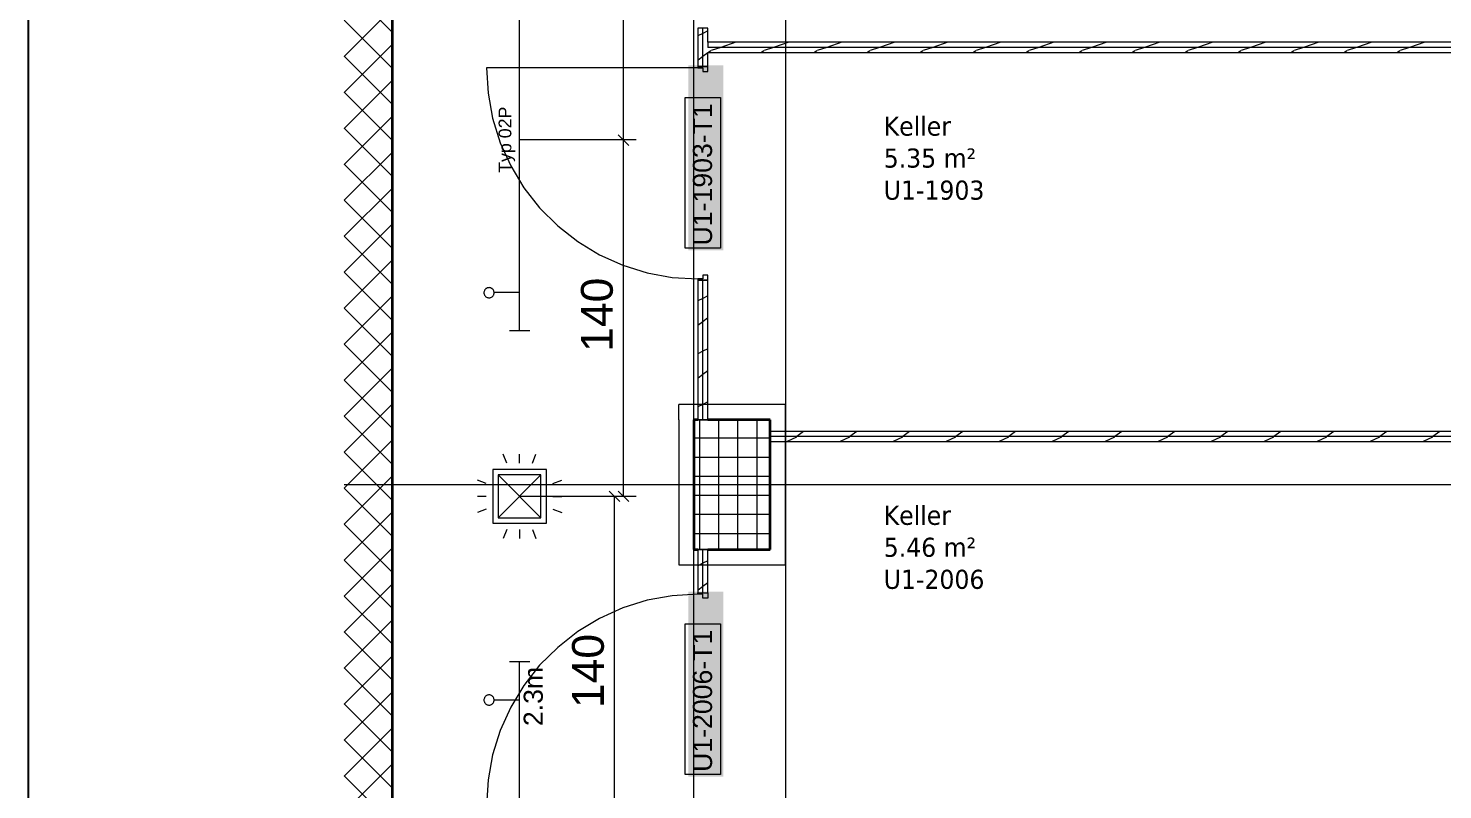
# Model space of a CAD drawing. Extents: x -1132 to 613, y -179 to 712.
# Drawn here: x -1132.4 to -1021.3, y -74.7 to -14.8 of the extents above; entities that cross this region are included whole.
import ezdxf
from ezdxf.lldxf.tags import DXFTag

# ---------------------------------------------------------------- set-up
doc = ezdxf.new("R2010")
doc.units = 0
doc.layers.get('0').update_dxf_attribs({"lineweight": 13})
for name, color, linetype, lineweight in [('A-AREA-____-IDEN', 7, 'Continuous', 5), ('A-DOOR-____-IDEN', 7, 'Continuous', 5), ('A-DOOR-FRAM-MCUT', 7, 'Continuous', 9), ('A-DOOR-OPNG-OTLN', 7, 'Continuous', 9), ('A-FLOR-____-OVHD', 7, 'Strichpunkt - Fein', 9), ('A-WALL-____-MCUT', 7, 'Continuous', 35), ('A-WALL-____-PATT', 7, 'Continuous', 35), ('A-WALL-FNSH-MCUT', 7, 'Continuous', 35), ('S-COLS-____-MCUT', 7, 'Continuous', 35), ('S-COLS-____-OTLN', 7, 'Continuous', 9), ('S-GRID-____-OTLN', 7, 'Continuous', 5)]:
    doc.layers.add(name, color=color, linetype=linetype, lineweight=lineweight)
for name, color, linetype, lineweight, true_color in [('A-DETL-____-OTLN', 5, 'Continuous', 9, 0x0000ff), ('EL01_VVV_Mass', 7, 'Continuous', 13, 0xb2b200), ('EL01_WAN_Leuchten', 7, 'Continuous', 13, 0x0080ff), ('EL01_WAN_Leuchtentyp', 7, 'Continuous', 13, 0x0099ff), ('EL01_WAN_Licht', 7, 'Continuous', 13, 0x0080ff)]:
    doc.layers.add(name, color=color, linetype=linetype, lineweight=lineweight, true_color=true_color)
doc.styles.get("Standard").update_dxf_attribs({"font": 'arial.ttf'})
tags = doc.linetypes.add('_Rasterlinie_', pattern=[0.375, 0.2, -0.05, 0.075, -0.05]).pattern_tags.tags
tags[10:11] = [DXFTag(74, 4), DXFTag(75, 0), DXFTag(340, '0'), DXFTag(46, 1.0), DXFTag(50, 0.0), DXFTag(44, 0.0), DXFTag(45, 0.0)]
tags[8:9] = [DXFTag(74, 4), DXFTag(75, 0), DXFTag(340, '0'), DXFTag(46, 1.0), DXFTag(50, 0.0), DXFTag(44, 0.0), DXFTag(45, 0.0)]
tags[6:7] = [DXFTag(74, 4), DXFTag(75, 0), DXFTag(340, '0'), DXFTag(46, 1.0), DXFTag(50, 0.0), DXFTag(44, 0.0), DXFTag(45, 0.0)]
tags[4:5] = [DXFTag(74, 4), DXFTag(75, 0), DXFTag(340, '0'), DXFTag(46, 1.0), DXFTag(50, 0.0), DXFTag(44, 0.0), DXFTag(45, 0.0)]
tags = doc.linetypes.add('_Strichliert - Fein_', pattern=[0.15, 0.1, -0.05]).pattern_tags.tags
tags[6:7] = [DXFTag(74, 4), DXFTag(75, 0), DXFTag(340, '0'), DXFTag(46, 1.0), DXFTag(50, 0.0), DXFTag(44, 0.0), DXFTag(45, 0.0)]
tags[4:5] = [DXFTag(74, 4), DXFTag(75, 0), DXFTag(340, '0'), DXFTag(46, 1.0), DXFTag(50, 0.0), DXFTag(44, 0.0), DXFTag(45, 0.0)]
tags = doc.linetypes.add('Strichpunkt - Fein', pattern=[0.2, 0.1, -0.05, 0, -0.05]).pattern_tags.tags
tags[10:11] = [DXFTag(74, 4), DXFTag(75, 0), DXFTag(340, '0'), DXFTag(46, 1.0), DXFTag(50, 0.0), DXFTag(44, 0.0), DXFTag(45, 0.0)]
tags[8:9] = [DXFTag(74, 4), DXFTag(75, 0), DXFTag(340, '0'), DXFTag(46, 1.0), DXFTag(50, 0.0), DXFTag(44, 0.0), DXFTag(45, 0.0)]
tags[6:7] = [DXFTag(74, 4), DXFTag(75, 0), DXFTag(340, '0'), DXFTag(46, 1.0), DXFTag(50, 0.0), DXFTag(44, 0.0), DXFTag(45, 0.0)]
tags[4:5] = [DXFTag(74, 4), DXFTag(75, 0), DXFTag(340, '0'), DXFTag(46, 1.0), DXFTag(50, 0.0), DXFTag(44, 0.0), DXFTag(45, 0.0)]

# ---------------------------------------------------------------- blocks, each defined once
blk = doc.blocks.new('Referenz-A0UNPDE96I', base_point=(-1115.89, -117.37))
at = {"layer": 'A-DETL-____-OTLN', "color": 0, "linetype": '_Strichliert - Fein_', "ltscale": 0.13}
blk.add_line((-1081.31, -45.62), (-1081.31, -44.42), dxfattribs=at)
at = {"layer": 'A-DOOR-____-IDEN', "color": 0, "linetype": 'Continuous', "ltscale": 0.13}
for p, q in [((-1080.81, -32.12), (-1080.81, -20.28)), ((-1080.81, -20.28), (-1078.03, -20.28)), ((-1078.03, -20.28), (-1078.03, -32.12)), ((-1078.03, -32.12), (-1080.81, -32.12)), ((-1080.81, -73.5), (-1080.81, -61.66)), ((-1080.81, -61.66), (-1078.03, -61.66)), ((-1078.03, -61.66), (-1078.03, -73.5)), ((-1078.03, -73.5), (-1080.81, -73.5))]:
    blk.add_line(p, q, dxfattribs=at)
at = {"layer": 'A-DOOR-____-IDEN', "color": 7, "linetype": 'Continuous', "ltscale": 0.13, "true_color": 0xffffff}
for points in [[(-1080.56, -32.3), (-1077.8, -32.3), (-1080.56, -17.76)], [(-1077.8, -32.3), (-1080.56, -17.76), (-1077.8, -17.76)], [(-1080.56, -73.68), (-1077.8, -73.68), (-1080.56, -59.14)], [(-1077.8, -73.68), (-1080.56, -59.14), (-1077.8, -59.14)]]:
    blk.add_solid(points, dxfattribs=at)
at = {"layer": 'A-DOOR-FRAM-MCUT', "color": 0, "linetype": 'Continuous', "ltscale": 0.13}
for p, q in [((-1079.81, -17.85), (-1079.81, -17.95)), ((-1079.01, -17.85), (-1079.81, -17.85)), ((-1079.81, -17.95), (-1079.41, -17.95)), ((-1079.41, -17.95), (-1079.41, -18.25)), ((-1079.41, -18.25), (-1079.01, -18.25)), ((-1079.01, -18.25), (-1079.01, -17.85)), ((-1079.01, -34.25), (-1079.41, -34.25)), ((-1079.41, -34.25), (-1079.41, -34.55)), ((-1079.01, -34.65), (-1079.01, -34.25)), ((-1079.81, -34.55), (-1079.81, -34.65)), ((-1079.41, -34.55), (-1079.81, -34.55)), ((-1079.81, -34.65), (-1079.01, -34.65)), ((-1079.81, -59.23), (-1079.01, -59.23)), ((-1079.81, -59.33), (-1079.81, -59.23)), ((-1079.41, -59.33), (-1079.81, -59.33)), ((-1079.41, -59.63), (-1079.41, -59.33)), ((-1079.01, -59.63), (-1079.41, -59.63)), ((-1079.01, -59.23), (-1079.01, -59.63))]:
    blk.add_line(p, q, dxfattribs=at)
at = {"layer": 'A-DOOR-OPNG-OTLN', "color": 0, "linetype": 'Continuous', "ltscale": 0.13}
for p, q in [((-1079.81, -17.95), (-1096.41, -17.95)), ((-1096.41, -17.95), (-1096.29, -19.95)), ((-1096.29, -19.95), (-1095.93, -21.92)), ((-1095.93, -21.92), (-1095.34, -23.84)), ((-1095.34, -23.84), (-1094.51, -25.66)), ((-1094.51, -25.66), (-1093.48, -27.38)), ((-1093.48, -27.38), (-1092.24, -28.96)), ((-1092.24, -28.96), (-1090.82, -30.37)), ((-1090.82, -30.37), (-1089.24, -31.61)), ((-1089.24, -31.61), (-1087.53, -32.65)), ((-1087.53, -32.65), (-1085.7, -33.47)), ((-1085.7, -33.47), (-1083.79, -34.07)), ((-1083.79, -34.07), (-1081.82, -34.43)), ((-1081.82, -34.43), (-1079.81, -34.55)), ((-1083.79, -59.81), (-1085.7, -60.41)), ((-1081.82, -59.45), (-1083.79, -59.81)), ((-1079.81, -59.33), (-1081.82, -59.45)), ((-1085.7, -60.41), (-1087.53, -61.23)), ((-1087.53, -61.23), (-1089.24, -62.27)), ((-1089.24, -62.27), (-1090.82, -63.51)), ((-1090.82, -63.51), (-1092.24, -64.92)), ((-1092.24, -64.92), (-1093.48, -66.5)), ((-1093.48, -66.5), (-1094.51, -68.22)), ((-1094.51, -68.22), (-1095.34, -70.04)), ((-1095.34, -70.04), (-1095.93, -71.96)), ((-1095.93, -71.96), (-1096.29, -73.93)), ((-1096.29, -73.93), (-1096.41, -75.93))]:
    blk.add_line(p, q, dxfattribs=at)
at = {"layer": 'A-FLOR-____-OVHD', "color": 0, "linetype": 'Strichpunkt - Fein', "ltscale": 0.13}
for p, q in [((-1072.91, 373.68), (-1072.91, -106.42)), ((-1072.91, -44.42), (-1081.31, -44.42)), ((-1072.91, -57.02), (-1072.91, -44.42)), ((-1081.31, -45.62), (-1081.31, -57.02)), ((-1081.31, -57.02), (-1072.91, -57.02))]:
    blk.add_line(p, q, dxfattribs=at)
at = {"layer": 'A-WALL-____-MCUT', "color": 0, "linetype": 'Continuous', "ltscale": 0.35}
blk.add_line((-1103.81, -107.62), (-1103.81, 257.88), dxfattribs=at)
at = {"layer": 'A-WALL-____-MCUT', "color": 0, "linetype": 'Continuous', "lineweight": 9, "ltscale": 0.13}
for p, q in [((-1079.41, -17.85), (-1079.41, -14.85)), ((-1079.01, -15.95), (-1079.01, -16.35)), ((-924.61, -16.35), (-1079.01, -16.35)), ((-1079.41, -45.62), (-1079.41, -34.65)), ((-1079.81, -45.62), (-1079.01, -45.62)), ((-924.61, -46.94), (-1074.11, -46.94)), ((-1079.01, -55.82), (-1079.81, -55.82)), ((-1079.41, -59.23), (-1079.41, -55.82))]:
    blk.add_line(p, q, dxfattribs=at)
at = {"layer": 'A-WALL-____-PATT', "color": 0, "linetype": 'Continuous', "lineweight": 9, "ltscale": 0.13}
for p, q in [((-1103.81, -15.19), (-1107.61, -11.39)), ((-1107.61, -17.06), (-1103.81, -13.26)), ((-1103.81, -18.02), (-1107.61, -14.22)), ((-1079.41, -15.25), (-1079.81, -15.45)), ((-1079.01, -15.05), (-1079.41, -15.25)), ((-1107.61, -19.89), (-1103.81, -16.09)), ((-1078.79, -16.61), (-1078.97, -16.75)), ((-1078.01, -16.35), (-1078.76, -16.6)), ((-1076.81, -15.95), (-1078.01, -16.35)), ((-1074.63, -16.61), (-1074.81, -16.75)), ((-1073.85, -16.35), (-1074.59, -16.6)), ((-1072.65, -15.95), (-1073.85, -16.35)), ((-1070.46, -16.61), (-1070.64, -16.75)), ((-1069.68, -16.35), (-1070.43, -16.6)), ((-1068.48, -15.95), (-1069.68, -16.35)), ((-1066.3, -16.61), (-1066.48, -16.75)), ((-1065.52, -16.35), (-1066.26, -16.6)), ((-1064.32, -15.95), (-1065.52, -16.35)), ((-1062.13, -16.61), (-1062.31, -16.75)), ((-1061.35, -16.35), (-1062.1, -16.6)), ((-1060.15, -15.95), (-1061.35, -16.35)), ((-1057.97, -16.61), (-1058.15, -16.75)), ((-1057.19, -16.35), (-1057.93, -16.6)), ((-1055.99, -15.95), (-1057.19, -16.35)), ((-1053.8, -16.61), (-1053.98, -16.75)), ((-1053.02, -16.35), (-1053.76, -16.6)), ((-1051.82, -15.95), (-1053.02, -16.35)), ((-1049.63, -16.61), (-1049.82, -16.75)), ((-1048.86, -16.35), (-1049.6, -16.6)), ((-1047.66, -15.95), (-1048.86, -16.35)), ((-1045.47, -16.61), (-1045.65, -16.75)), ((-1044.7, -16.35), (-1045.43, -16.6)), ((-1043.5, -15.95), (-1044.7, -16.35)), ((-1041.3, -16.61), (-1041.49, -16.75)), ((-1040.53, -16.35), (-1041.27, -16.6)), ((-1039.33, -15.95), (-1040.53, -16.35)), ((-1037.14, -16.61), (-1037.32, -16.75)), ((-1036.37, -16.35), (-1037.1, -16.6)), ((-1035.17, -15.95), (-1036.37, -16.35)), ((-1032.97, -16.61), (-1033.16, -16.75)), ((-1032.2, -16.35), (-1032.94, -16.6)), ((-1031, -15.95), (-1032.2, -16.35)), ((-1028.81, -16.61), (-1028.99, -16.75)), ((-1028.04, -16.35), (-1028.77, -16.6)), ((-1026.84, -15.95), (-1028.04, -16.35)), ((-1024.64, -16.61), (-1024.83, -16.75)), ((-1023.87, -16.35), (-1024.61, -16.59)), ((-1022.67, -15.95), (-1023.87, -16.35)), ((-1103.81, -20.85), (-1107.61, -17.05)), ((-1079.41, -17.08), (-1079.81, -17.38)), ((-1079.01, -16.78), (-1079.41, -17.08)), ((-1107.61, -22.72), (-1103.81, -18.92)), ((-1103.81, -23.68), (-1107.61, -19.88)), ((-1107.61, -25.55), (-1103.81, -21.75)), ((-1103.81, -26.5), (-1107.61, -22.71)), ((-1107.61, -28.37), (-1103.81, -24.58)), ((-1103.81, -29.33), (-1107.61, -25.54)), ((-1107.61, -31.2), (-1103.81, -27.41)), ((-1103.81, -32.16), (-1107.61, -28.36)), ((-1107.61, -34.03), (-1103.81, -30.23)), ((-1103.81, -34.99), (-1107.61, -31.19)), ((-1107.61, -36.86), (-1103.81, -33.06)), ((-1103.81, -37.82), (-1107.61, -34.02)), ((-1107.61, -39.69), (-1103.81, -35.89)), ((-1079.41, -36.08), (-1079.81, -36.28)), ((-1079.01, -35.88), (-1079.41, -36.08)), ((-1103.81, -40.65), (-1107.61, -36.85)), ((-1079.01, -37.61), (-1079.41, -37.91)), ((-1107.61, -42.52), (-1103.81, -38.72)), ((-1079.41, -37.91), (-1079.81, -38.21)), ((-1103.81, -43.48), (-1107.61, -39.68)), ((-1079.41, -40.24), (-1079.81, -40.44)), ((-1079.01, -40.04), (-1079.41, -40.24)), ((-1107.61, -45.35), (-1103.81, -41.55)), ((-1079.41, -42.07), (-1079.81, -42.37)), ((-1079.01, -41.77), (-1079.41, -42.07)), ((-1103.81, -46.3), (-1107.61, -42.51)), ((-1107.61, -48.17), (-1103.81, -44.38)), ((-1079.41, -44.41), (-1079.81, -44.61)), ((-1079.01, -44.21), (-1079.41, -44.41)), ((-1103.81, -49.13), (-1107.61, -45.33)), ((-1071.49, -46.54), (-1072.02, -46.94)), ((-1067.32, -46.54), (-1067.86, -46.94)), ((-1063.16, -46.54), (-1063.69, -46.94)), ((-1058.99, -46.54), (-1059.53, -46.94)), ((-1054.83, -46.54), (-1055.36, -46.94)), ((-1050.66, -46.54), (-1051.2, -46.94)), ((-1046.5, -46.54), (-1047.03, -46.94)), ((-1042.33, -46.54), (-1042.87, -46.94)), ((-1038.17, -46.54), (-1038.7, -46.94)), ((-1034, -46.54), (-1034.54, -46.94)), ((-1029.84, -46.54), (-1030.37, -46.94)), ((-1025.67, -46.54), (-1026.21, -46.94)), ((-1021.51, -46.54), (-1022.04, -46.94)), ((-1107.61, -51), (-1103.81, -47.2)), ((-1072.06, -46.98), (-1072.79, -47.34)), ((-1072.02, -46.94), (-1072.12, -47.02)), ((-1067.89, -46.98), (-1068.62, -47.34)), ((-1067.86, -46.94), (-1067.96, -47.02)), ((-1063.73, -46.98), (-1064.46, -47.34)), ((-1063.69, -46.94), (-1063.79, -47.01)), ((-1059.56, -46.98), (-1060.29, -47.34)), ((-1059.53, -46.94), (-1059.63, -47.01)), ((-1055.4, -46.98), (-1056.13, -47.34)), ((-1055.36, -46.94), (-1055.46, -47.01)), ((-1051.23, -46.98), (-1051.96, -47.34)), ((-1051.2, -46.94), (-1051.3, -47.01)), ((-1047.07, -46.98), (-1047.8, -47.34)), ((-1047.03, -46.94), (-1047.13, -47.01)), ((-1042.9, -46.98), (-1043.63, -47.34)), ((-1042.87, -46.94), (-1042.97, -47.01)), ((-1038.74, -46.98), (-1039.47, -47.34)), ((-1038.7, -46.94), (-1038.8, -47.01)), ((-1034.57, -46.98), (-1035.3, -47.34)), ((-1034.54, -46.94), (-1034.64, -47.01)), ((-1030.41, -46.98), (-1031.14, -47.34)), ((-1030.37, -46.94), (-1030.47, -47.01)), ((-1026.24, -46.98), (-1026.97, -47.34)), ((-1026.21, -46.94), (-1026.31, -47.01)), ((-1022.08, -46.98), (-1022.81, -47.34)), ((-1022.04, -46.94), (-1022.14, -47.01)), ((-1103.81, -51.96), (-1107.61, -48.16)), ((-1107.61, -53.83), (-1103.81, -50.03)), ((-1103.81, -54.79), (-1107.61, -50.99)), ((-1107.61, -56.66), (-1103.81, -52.86)), ((-1103.81, -57.62), (-1107.61, -53.82)), ((-1107.61, -59.49), (-1103.81, -55.69)), ((-1103.81, -60.45), (-1107.61, -56.65)), ((-1079.41, -56.9), (-1079.81, -57.1)), ((-1079.01, -56.7), (-1079.41, -56.9)), ((-1107.61, -62.32), (-1103.81, -58.52)), ((-1079.41, -58.73), (-1079.81, -59.03)), ((-1079.01, -58.43), (-1079.41, -58.73)), ((-1103.81, -63.27), (-1107.61, -59.48)), ((-1107.61, -65.14), (-1103.81, -61.35)), ((-1103.81, -66.1), (-1107.61, -62.3)), ((-1107.61, -67.97), (-1103.81, -64.17)), ((-1103.81, -68.93), (-1107.61, -65.13)), ((-1107.61, -70.8), (-1103.81, -67)), ((-1103.81, -71.76), (-1107.61, -67.96)), ((-1107.61, -73.63), (-1103.81, -69.83)), ((-1103.81, -74.59), (-1107.61, -70.79)), ((-1107.61, -76.46), (-1103.81, -72.66)), ((-1103.81, -77.42), (-1107.61, -73.62))]:
    blk.add_line(p, q, dxfattribs=at)
at = {"layer": 'A-WALL-FNSH-MCUT', "color": 0, "linetype": 'Continuous', "lineweight": 9, "ltscale": 0.13}
for p, q in [((-1079.81, -14.85), (-1079.81, -17.85)), ((-1079.01, -14.85), (-1079.81, -14.85)), ((-1079.01, -15.95), (-1079.01, -14.85)), ((-924.61, -15.95), (-1079.01, -15.95)), ((-1079.01, -17.85), (-1079.01, -16.75)), ((-1079.01, -16.75), (-924.61, -16.75)), ((-1079.81, -17.85), (-1079.01, -17.85)), ((-1079.81, -34.65), (-1079.81, -45.62)), ((-1079.01, -34.65), (-1079.81, -34.65)), ((-1079.01, -45.62), (-1079.01, -34.65)), ((-924.61, -46.54), (-1074.11, -46.54)), ((-1074.11, -46.54), (-1074.11, -47.34)), ((-1074.11, -47.34), (-924.61, -47.34)), ((-1079.81, -55.82), (-1079.81, -59.23)), ((-1079.01, -59.23), (-1079.01, -55.82)), ((-1079.81, -59.23), (-1079.01, -59.23))]:
    blk.add_line(p, q, dxfattribs=at)
at = {"layer": 'S-COLS-____-MCUT', "color": 0, "linetype": 'Continuous', "ltscale": 0.35}
for p, q in [((-1079.81, -45.62), (-1080.11, -45.62)), ((-1080.11, -45.62), (-1080.11, -55.82)), ((-1074.11, -45.62), (-1079.01, -45.62)), ((-1074.11, -55.82), (-1074.11, -45.62)), ((-1080.11, -55.82), (-1079.81, -55.82)), ((-1079.01, -55.82), (-1074.11, -55.82))]:
    blk.add_line(p, q, dxfattribs=at)
at = {"layer": 'S-COLS-____-OTLN', "color": 0, "linetype": 'Continuous', "ltscale": 0.13}
for p, q in [((-1079.41, -45.62), (-1079.81, -45.62)), ((-1079.65, -55.82), (-1079.65, -45.62)), ((-1079.01, -45.62), (-1079.41, -45.62)), ((-1078.15, -55.82), (-1078.15, -45.62)), ((-1076.65, -55.82), (-1076.65, -45.62)), ((-1075.15, -55.82), (-1075.15, -45.62)), ((-1080.11, -47.05), (-1074.11, -47.05)), ((-1080.11, -48.55), (-1074.11, -48.55)), ((-1080.11, -50.05), (-1074.11, -50.05)), ((-1080.11, -51.55), (-1074.11, -51.55)), ((-1080.11, -53.05), (-1074.11, -53.05)), ((-1080.11, -54.55), (-1074.11, -54.55)), ((-1079.81, -55.82), (-1079.41, -55.82)), ((-1079.41, -55.82), (-1079.01, -55.82))]:
    blk.add_line(p, q, dxfattribs=at)
at = {"layer": 'S-GRID-____-OTLN', "color": 0, "linetype": '_Rasterlinie_', "ltscale": 0.13}
for p, q in [((-1080.11, -113.6), (-1080.11, 631.48)), ((-1107.61, -50.72), (103.38, -50.72))]:
    blk.add_line(p, q, dxfattribs=at)
at = {"layer": 'A-AREA-____-IDEN', "color": 0, "linetype": 'Continuous', "ltscale": 0.13, "char_height": 1.5, "attachment_point": 1}
for s, insert in [('{\\W0.9;\\fVerdana;Keller}', (-1065.2, -21.79)), ('{\\W0.9;\\fVerdana;5.35 m²}', (-1065.2, -24.3)), ('{\\W0.9;\\fVerdana;U1-1903}', (-1065.2, -26.82)), ('{\\W0.9;\\fVerdana;Keller}', (-1065.2, -52.38)), ('{\\W0.9;\\fVerdana;5.46 m²}', (-1065.2, -54.89)), ('{\\W0.9;\\fVerdana;U1-2006}', (-1065.2, -57.41))]:
    blk.add_mtext(s, dxfattribs=dict(at, insert=insert))
at = {"layer": 'A-DOOR-____-IDEN', "color": 0, "linetype": 'Continuous', "ltscale": 0.13, "char_height": 1.5, "attachment_point": 1, "rotation": 90}
for s, insert in [('{\\fArial;U1-1903-T1}', (-1080.19, -31.92)), ('{\\fArial;U1-2006-T1}', (-1080.19, -73.3))]:
    blk.add_mtext(s, dxfattribs=dict(at, insert=insert))
blk = doc.blocks.new('Maß-A0UNPDX16I', base_point=(-1093.81, -24.05))
at = {"color": 0, "lineweight": -2}
for p, q in [((-1084.65, 32.38), (-1093.81, 32.38)), ((-1086.07, 32.8), (-1085.24, 31.97)), ((-1085.65, -23.63), (-1085.65, 32.38)), ((-1086.07, -23.22), (-1085.24, -24.05)), ((-1084.65, -23.63), (-1093.81, -23.63))]:
    blk.add_line(p, q, dxfattribs=at)
at = {"color": 0, "lineweight": -2, "insert": (-1088.99, 1.59), "char_height": 2.5, "attachment_point": 1, "rotation": 90}
blk.add_mtext('{\\fArial;280}', dxfattribs=at)
blk = doc.blocks.new('Maß-A0UNPF0J6I', base_point=(-1093.81, -80.06))
at = {"color": 0, "lineweight": -2}
for p, q in [((-1085.35, -51.64), (-1093.81, -51.64)), ((-1086.77, -51.23), (-1085.94, -52.05)), ((-1086.35, -79.65), (-1086.35, -51.64)), ((-1085.35, -79.65), (-1093.81, -79.65)), ((-1086.77, -79.24), (-1085.94, -80.06))]:
    blk.add_line(p, q, dxfattribs=at)
at = {"color": 0, "lineweight": -2, "insert": (-1089.69, -68.28), "char_height": 2.5, "attachment_point": 1, "rotation": 90}
blk.add_mtext('{\\fArial;140}', dxfattribs=at)
blk = doc.blocks.new('Bewegungsmelder UP-A0UNPFNJ6I', base_point=(-1097.14, -54.96))
at = {"color": 0, "lineweight": -2}
for p, q in [((-1094.82, -49.03), (-1095.09, -48.32)), ((-1093.81, -49.03), (-1093.81, -48.32)), ((-1092.81, -49.03), (-1092.54, -48.32)), ((-1095.91, -49.54), (-1095.91, -53.74)), ((-1091.71, -49.54), (-1095.91, -49.54)), ((-1095.49, -49.96), (-1095.49, -53.32)), ((-1092.13, -49.96), (-1095.49, -49.96)), ((-1092.13, -53.32), (-1095.49, -49.96)), ((-1095.49, -53.32), (-1092.13, -49.96)), ((-1092.13, -53.32), (-1092.13, -49.96)), ((-1091.71, -53.74), (-1091.71, -49.54)), ((-1096.43, -50.64), (-1097.13, -50.36)), ((-1091.2, -50.64), (-1090.49, -50.36)), ((-1096.43, -51.64), (-1097.13, -51.64)), ((-1091.2, -51.64), (-1090.49, -51.64)), ((-1096.43, -52.64), (-1097.13, -52.92)), ((-1095.49, -53.32), (-1092.13, -53.32)), ((-1091.2, -52.64), (-1090.49, -52.92)), ((-1095.91, -53.74), (-1091.71, -53.74)), ((-1094.82, -54.25), (-1095.09, -54.96)), ((-1093.81, -54.25), (-1093.81, -54.96)), ((-1092.81, -54.25), (-1092.54, -54.96))]:
    blk.add_line(p, q, dxfattribs=at)
blk = doc.blocks.new('Maß-A0UNPFNP6I', base_point=(-1093.81, -52.05))
at = {"color": 0, "lineweight": -2}
for p, q in [((-1086.07, -23.22), (-1085.24, -24.05)), ((-1084.65, -23.63), (-1093.81, -23.63)), ((-1085.65, -51.64), (-1085.65, -23.63)), ((-1084.65, -51.64), (-1093.81, -51.64)), ((-1086.07, -51.23), (-1085.24, -52.05))]:
    blk.add_line(p, q, dxfattribs=at)
at = {"color": 0, "lineweight": -2, "insert": (-1088.99, -40.28), "char_height": 2.5, "attachment_point": 1, "rotation": 90}
blk.add_mtext('{\\fArial;140}', dxfattribs=at)
blk = doc.blocks.new('LED-Langfeldleuchte 37W-A0UNPG736I', base_point=(-1096.61, -94.65))
at = {"color": 0, "lineweight": -2}
for p, q in [((-1093.01, -64.65), (-1094.61, -64.65)), ((-1093.81, -94.65), (-1093.81, -64.65)), ((-1096.6, -67.55), (-1096.61, -67.6)), ((-1096.61, -67.6), (-1096.61, -67.65)), ((-1096.61, -67.65), (-1096.61, -67.7)), ((-1096.61, -67.7), (-1096.6, -67.75)), ((-1096.58, -67.5), (-1096.6, -67.55)), ((-1096.6, -67.75), (-1096.58, -67.8)), ((-1096.56, -67.45), (-1096.58, -67.5)), ((-1096.53, -67.41), (-1096.56, -67.45)), ((-1096.5, -67.37), (-1096.53, -67.41)), ((-1096.46, -67.33), (-1096.5, -67.37)), ((-1096.41, -67.3), (-1096.46, -67.33)), ((-1096.37, -67.28), (-1096.41, -67.3)), ((-1096.32, -67.26), (-1096.37, -67.28)), ((-1096.26, -67.25), (-1096.32, -67.26)), ((-1096.21, -67.25), (-1096.26, -67.25)), ((-1096.16, -67.25), (-1096.21, -67.25)), ((-1096.11, -67.26), (-1096.16, -67.25)), ((-1096.06, -67.28), (-1096.11, -67.26)), ((-1096.01, -67.3), (-1096.06, -67.28)), ((-1095.97, -67.33), (-1096.01, -67.3)), ((-1095.93, -67.37), (-1095.97, -67.33)), ((-1095.9, -67.41), (-1095.93, -67.37)), ((-1095.87, -67.45), (-1095.9, -67.41)), ((-1095.84, -67.5), (-1095.87, -67.45)), ((-1095.83, -67.55), (-1095.84, -67.5)), ((-1095.84, -67.8), (-1095.83, -67.75)), ((-1095.82, -67.6), (-1095.83, -67.55)), ((-1095.83, -67.75), (-1095.82, -67.7)), ((-1095.81, -67.65), (-1095.82, -67.6)), ((-1095.82, -67.7), (-1095.81, -67.65)), ((-1093.81, -67.65), (-1095.81, -67.65)), ((-1096.58, -67.8), (-1096.56, -67.85)), ((-1096.56, -67.85), (-1096.53, -67.89)), ((-1096.53, -67.89), (-1096.5, -67.93)), ((-1096.5, -67.93), (-1096.46, -67.97)), ((-1096.46, -67.97), (-1096.41, -68)), ((-1096.41, -68), (-1096.37, -68.02)), ((-1096.37, -68.02), (-1096.32, -68.04)), ((-1096.32, -68.04), (-1096.26, -68.05)), ((-1096.26, -68.05), (-1096.21, -68.05)), ((-1096.21, -68.05), (-1096.16, -68.05)), ((-1096.16, -68.05), (-1096.11, -68.04)), ((-1096.11, -68.04), (-1096.06, -68.02)), ((-1096.06, -68.02), (-1096.01, -68)), ((-1096.01, -68), (-1095.97, -67.97)), ((-1095.97, -67.97), (-1095.93, -67.93)), ((-1095.93, -67.93), (-1095.9, -67.89)), ((-1095.9, -67.89), (-1095.87, -67.85)), ((-1095.87, -67.85), (-1095.84, -67.8)), ((-1096.6, -91.55), (-1096.61, -91.6)), ((-1096.61, -91.6), (-1096.61, -91.65)), ((-1096.61, -91.65), (-1096.61, -91.7)), ((-1096.61, -91.7), (-1096.6, -91.75)), ((-1096.58, -91.5), (-1096.6, -91.55)), ((-1096.6, -91.75), (-1096.58, -91.8)), ((-1096.56, -91.45), (-1096.58, -91.5)), ((-1096.58, -91.8), (-1096.56, -91.85)), ((-1096.53, -91.41), (-1096.56, -91.45)), ((-1096.56, -91.85), (-1096.53, -91.89)), ((-1096.5, -91.37), (-1096.53, -91.41)), ((-1096.53, -91.89), (-1096.5, -91.93)), ((-1096.46, -91.33), (-1096.5, -91.37)), ((-1096.5, -91.93), (-1096.46, -91.97)), ((-1096.41, -91.3), (-1096.46, -91.33)), ((-1096.46, -91.97), (-1096.41, -92)), ((-1096.37, -91.28), (-1096.41, -91.3)), ((-1096.41, -92), (-1096.37, -92.02)), ((-1096.32, -91.26), (-1096.37, -91.28)), ((-1096.37, -92.02), (-1096.32, -92.04)), ((-1096.26, -91.25), (-1096.32, -91.26)), ((-1096.32, -92.04), (-1096.26, -92.05)), ((-1096.21, -91.25), (-1096.26, -91.25)), ((-1096.26, -92.05), (-1096.21, -92.05)), ((-1096.16, -91.25), (-1096.21, -91.25)), ((-1096.21, -92.05), (-1096.16, -92.05)), ((-1096.11, -91.26), (-1096.16, -91.25)), ((-1096.16, -92.05), (-1096.11, -92.04)), ((-1096.06, -91.28), (-1096.11, -91.26)), ((-1096.11, -92.04), (-1096.06, -92.02)), ((-1096.01, -91.3), (-1096.06, -91.28)), ((-1096.06, -92.02), (-1096.01, -92)), ((-1095.97, -91.33), (-1096.01, -91.3)), ((-1096.01, -92), (-1095.97, -91.97)), ((-1095.93, -91.37), (-1095.97, -91.33)), ((-1095.97, -91.97), (-1095.93, -91.93)), ((-1095.9, -91.41), (-1095.93, -91.37)), ((-1095.93, -91.93), (-1095.9, -91.89)), ((-1095.87, -91.45), (-1095.9, -91.41)), ((-1095.9, -91.89), (-1095.87, -91.85)), ((-1095.84, -91.5), (-1095.87, -91.45)), ((-1095.87, -91.85), (-1095.84, -91.8)), ((-1095.83, -91.55), (-1095.84, -91.5)), ((-1095.84, -91.8), (-1095.83, -91.75)), ((-1095.82, -91.6), (-1095.83, -91.55)), ((-1095.83, -91.75), (-1095.82, -91.7)), ((-1095.81, -91.65), (-1095.82, -91.6)), ((-1095.82, -91.7), (-1095.81, -91.65)), ((-1093.81, -91.65), (-1095.81, -91.65)), ((-1093.01, -94.65), (-1094.61, -94.65))]:
    blk.add_line(p, q, dxfattribs=at)
blk = doc.blocks.new('Bauteilbeschriftung-A0UNPG776I', base_point=(-1093.49, -69.7))
at = {"color": 0, "linetype": 'ByBlock', "lineweight": -2, "ltscale": 0.13, "insert": (-1093.49, -69.7), "char_height": 1.5, "attachment_point": 1, "rotation": 90}
blk.add_mtext('{\\fArial;2.3m}', dxfattribs=at)
blk = doc.blocks.new('LED-Langfeldleuchte 37W-A0UNPG8H6I', base_point=(-1096.61, -38.63))
at = {"color": 0, "lineweight": -2}
for p, q in [((-1093.01, -8.63), (-1094.61, -8.63)), ((-1093.81, -38.63), (-1093.81, -8.63)), ((-1096.6, -11.53), (-1096.61, -11.58)), ((-1096.61, -11.58), (-1096.61, -11.63)), ((-1096.61, -11.63), (-1096.61, -11.68)), ((-1096.61, -11.68), (-1096.6, -11.74)), ((-1096.58, -11.48), (-1096.6, -11.53)), ((-1096.6, -11.74), (-1096.58, -11.79)), ((-1096.56, -11.43), (-1096.58, -11.48)), ((-1096.58, -11.79), (-1096.56, -11.83)), ((-1096.53, -11.39), (-1096.56, -11.43)), ((-1096.56, -11.83), (-1096.53, -11.88)), ((-1096.5, -11.35), (-1096.53, -11.39)), ((-1096.53, -11.88), (-1096.5, -11.92)), ((-1096.46, -11.31), (-1096.5, -11.35)), ((-1096.5, -11.92), (-1096.46, -11.95)), ((-1096.41, -11.29), (-1096.46, -11.31)), ((-1096.46, -11.95), (-1096.41, -11.98)), ((-1096.37, -11.26), (-1096.41, -11.29)), ((-1096.41, -11.98), (-1096.37, -12)), ((-1096.32, -11.25), (-1096.37, -11.26)), ((-1096.37, -12), (-1096.32, -12.02)), ((-1096.26, -11.24), (-1096.32, -11.25)), ((-1096.32, -12.02), (-1096.26, -12.03)), ((-1096.21, -11.23), (-1096.26, -11.24)), ((-1096.26, -12.03), (-1096.21, -12.03)), ((-1096.16, -11.24), (-1096.21, -11.23)), ((-1096.21, -12.03), (-1096.16, -12.03)), ((-1096.11, -11.25), (-1096.16, -11.24)), ((-1096.16, -12.03), (-1096.11, -12.02)), ((-1096.06, -11.26), (-1096.11, -11.25)), ((-1096.11, -12.02), (-1096.06, -12)), ((-1096.01, -11.29), (-1096.06, -11.26)), ((-1096.06, -12), (-1096.01, -11.98)), ((-1095.97, -11.31), (-1096.01, -11.29)), ((-1096.01, -11.98), (-1095.97, -11.95)), ((-1095.93, -11.35), (-1095.97, -11.31)), ((-1095.97, -11.95), (-1095.93, -11.92)), ((-1095.9, -11.39), (-1095.93, -11.35)), ((-1095.93, -11.92), (-1095.9, -11.88)), ((-1095.87, -11.43), (-1095.9, -11.39)), ((-1095.9, -11.88), (-1095.87, -11.83)), ((-1095.84, -11.48), (-1095.87, -11.43)), ((-1095.87, -11.83), (-1095.84, -11.79)), ((-1095.83, -11.53), (-1095.84, -11.48)), ((-1095.84, -11.79), (-1095.83, -11.74)), ((-1095.82, -11.58), (-1095.83, -11.53)), ((-1095.83, -11.74), (-1095.82, -11.68)), ((-1095.81, -11.63), (-1095.82, -11.58)), ((-1095.82, -11.68), (-1095.81, -11.63)), ((-1093.81, -11.63), (-1095.81, -11.63)), ((-1096.6, -35.53), (-1096.61, -35.58)), ((-1096.58, -35.48), (-1096.6, -35.53)), ((-1096.56, -35.43), (-1096.58, -35.48)), ((-1096.53, -35.39), (-1096.56, -35.43)), ((-1096.5, -35.35), (-1096.53, -35.39)), ((-1096.46, -35.31), (-1096.5, -35.35)), ((-1096.41, -35.29), (-1096.46, -35.31)), ((-1096.37, -35.26), (-1096.41, -35.29)), ((-1096.32, -35.25), (-1096.37, -35.26)), ((-1096.26, -35.24), (-1096.32, -35.25)), ((-1096.21, -35.23), (-1096.26, -35.24)), ((-1096.16, -35.24), (-1096.21, -35.23)), ((-1096.11, -35.25), (-1096.16, -35.24)), ((-1096.06, -35.26), (-1096.11, -35.25)), ((-1096.01, -35.29), (-1096.06, -35.26)), ((-1095.97, -35.31), (-1096.01, -35.29)), ((-1095.93, -35.35), (-1095.97, -35.31)), ((-1095.9, -35.39), (-1095.93, -35.35)), ((-1095.87, -35.43), (-1095.9, -35.39)), ((-1095.84, -35.48), (-1095.87, -35.43)), ((-1095.83, -35.53), (-1095.84, -35.48)), ((-1095.82, -35.58), (-1095.83, -35.53)), ((-1096.61, -35.58), (-1096.61, -35.63)), ((-1096.61, -35.63), (-1096.61, -35.68)), ((-1096.61, -35.68), (-1096.6, -35.74)), ((-1096.6, -35.74), (-1096.58, -35.79)), ((-1096.58, -35.79), (-1096.56, -35.83)), ((-1096.56, -35.83), (-1096.53, -35.88)), ((-1096.53, -35.88), (-1096.5, -35.92)), ((-1096.5, -35.92), (-1096.46, -35.95)), ((-1096.46, -35.95), (-1096.41, -35.98)), ((-1096.41, -35.98), (-1096.37, -36)), ((-1096.37, -36), (-1096.32, -36.02)), ((-1096.32, -36.02), (-1096.26, -36.03)), ((-1096.26, -36.03), (-1096.21, -36.03)), ((-1096.21, -36.03), (-1096.16, -36.03)), ((-1096.16, -36.03), (-1096.11, -36.02)), ((-1096.11, -36.02), (-1096.06, -36)), ((-1096.06, -36), (-1096.01, -35.98)), ((-1096.01, -35.98), (-1095.97, -35.95)), ((-1095.97, -35.95), (-1095.93, -35.92)), ((-1095.93, -35.92), (-1095.9, -35.88)), ((-1095.9, -35.88), (-1095.87, -35.83)), ((-1095.87, -35.83), (-1095.84, -35.79)), ((-1095.84, -35.79), (-1095.83, -35.74)), ((-1095.83, -35.74), (-1095.82, -35.68)), ((-1095.81, -35.63), (-1095.82, -35.58)), ((-1095.82, -35.68), (-1095.81, -35.63)), ((-1093.81, -35.63), (-1095.81, -35.63)), ((-1093.01, -38.63), (-1094.61, -38.63))]:
    blk.add_line(p, q, dxfattribs=at)
blk = doc.blocks.new('Bemerkung 1-A0UNPG8J6I', base_point=(-1095.46, -26.21))
at = {"color": 0, "lineweight": -2, "insert": (-1095.46, -26.21), "char_height": 1, "attachment_point": 1, "rotation": 90}
blk.add_mtext('{\\fArial;Typ 02P}', dxfattribs=at)

msp = doc.modelspace()

# ---------------------------------------------------------------- linework, layer by layer
at = {"color": 0, "linetype": 'ByBlock', "lineweight": -2, "ltscale": 0.13}
msp.add_line((-1132.42, 706.53), (-1132.42, -174.47), dxfattribs=at)

# ---------------------------------------------------------------- block references
at = {"color": 9, "lineweight": 25, "ltscale": 0.25, "true_color": 0xc0c0c0}
msp.add_blockref('Referenz-A0UNPDE96I', (-1115.89, -117.37), dxfattribs=at)
at = {"layer": 'EL01_VVV_Mass', "linetype": 'Continuous', "ltscale": 0.13}
for name, p in [('Maß-A0UNPDX16I', (-1093.81, -24.05)), ('Maß-A0UNPFNP6I', (-1093.81, -52.05)), ('Maß-A0UNPF0J6I', (-1093.81, -80.06))]:
    msp.add_blockref(name, p, dxfattribs=at)
at = {"layer": 'EL01_WAN_Leuchten', "ltscale": 0.13}
for name, p in [('LED-Langfeldleuchte 37W-A0UNPG8H6I', (-1096.61, -38.63)), ('LED-Langfeldleuchte 37W-A0UNPG736I', (-1096.61, -94.65)), ('Bauteilbeschriftung-A0UNPG776I', (-1093.49, -69.7))]:
    msp.add_blockref(name, p, dxfattribs=at)
at = {"layer": 'EL01_WAN_Leuchtentyp', "ltscale": 0.13}
msp.add_blockref('Bemerkung 1-A0UNPG8J6I', (-1095.46, -26.21), dxfattribs=at)
at = {"layer": 'EL01_WAN_Licht', "linetype": 'Continuous', "ltscale": 0.13}
msp.add_blockref('Bewegungsmelder UP-A0UNPFNJ6I', (-1097.14, -54.96), dxfattribs=at)

doc.saveas('drawing.dxf')
